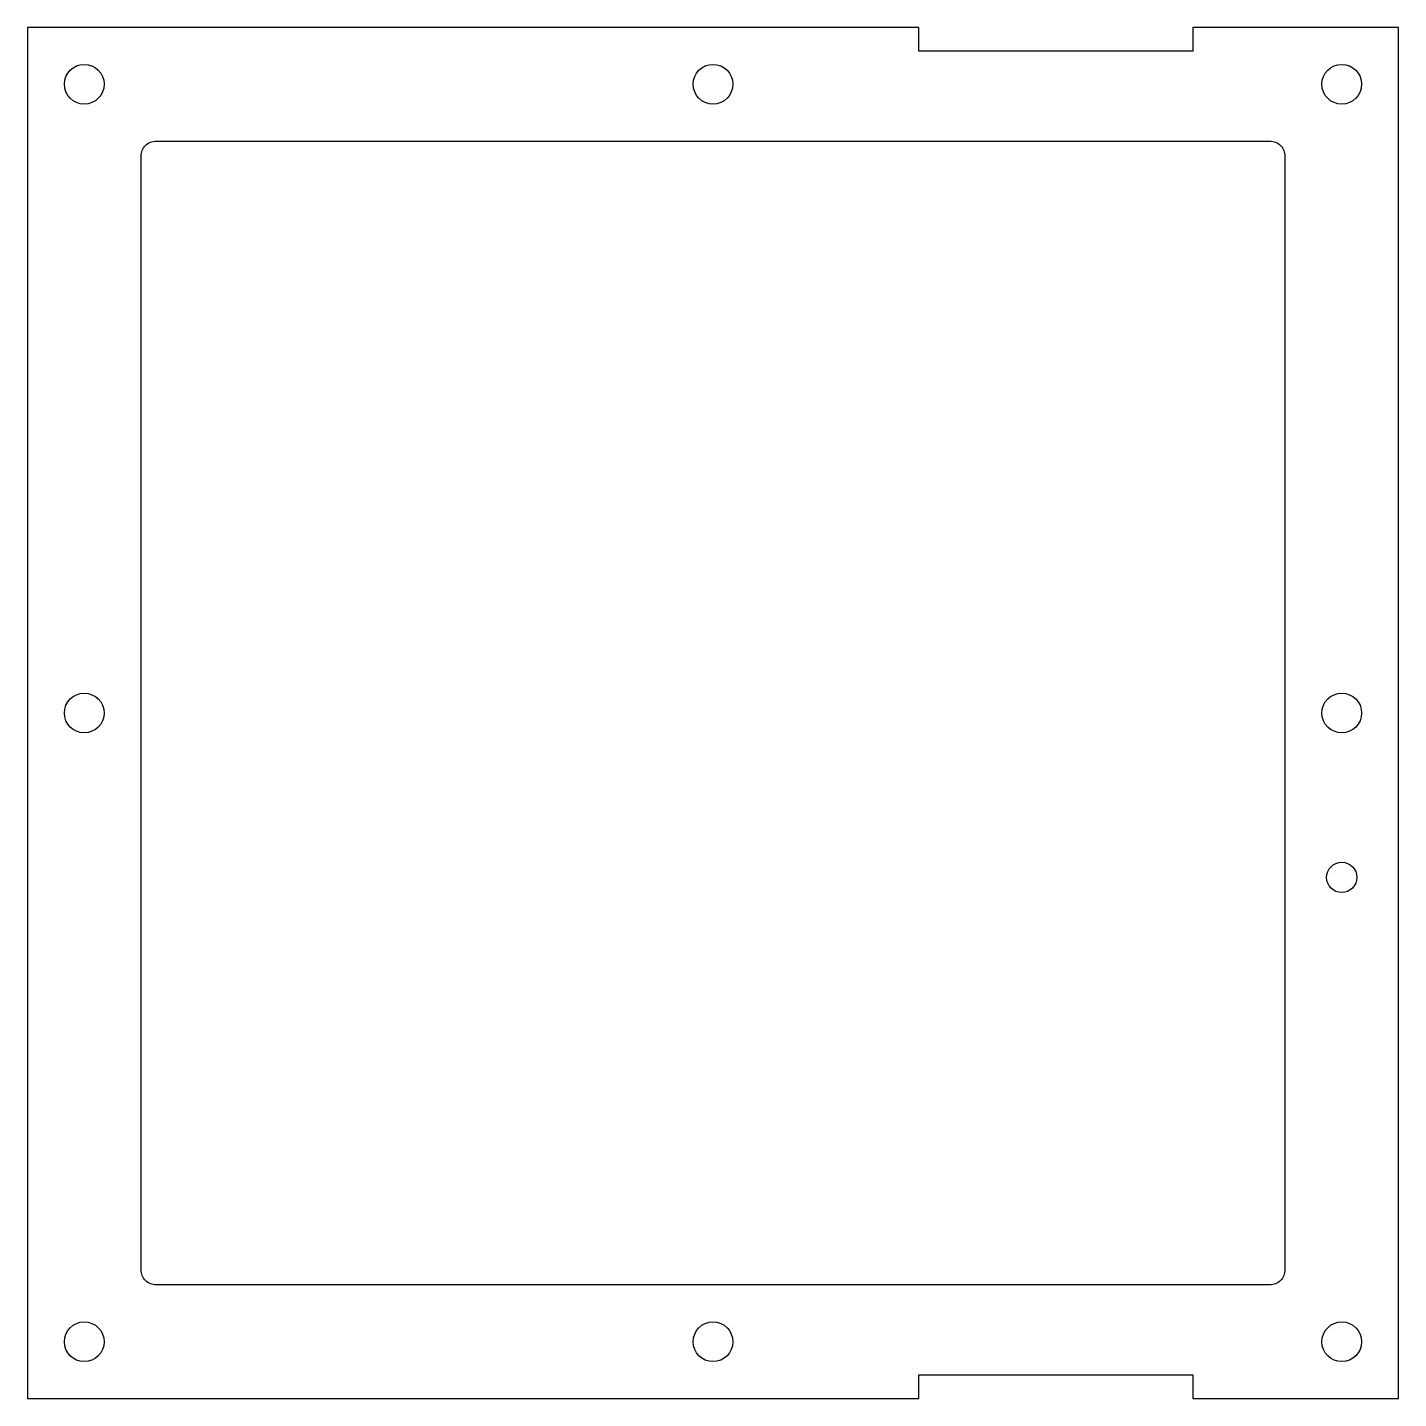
# Model space of a CAD drawing. Header units: millimetres. Extents: x 0 to 181, y -181 to 0.
import ezdxf

# ---------------------------------------------------------------- set-up
doc = ezdxf.new("R2010")
doc.units = ezdxf.units.MM

msp = doc.modelspace()

# ---------------------------------------------------------------- linework, layer by layer
msp.add_lwpolyline([(117.65, -3.15), (117.65, 0), (0, 0), (0, -181), (117.65, -181), (117.65, -177.85), (153.85, -177.85), (153.85, -181), (181, -181), (181, 0), (153.85, 0), (153.85, -3.15)], close=True)
msp.add_lwpolyline([(164, -166), (17, -166, -0.414214), (15, -164), (15, -17, -0.414214), (17, -15), (164, -15, -0.414214), (166, -17), (166, -164, -0.414214)], format="xyb", close=True)
for centre, radius in [((7.5, -7.5), 2.62), ((90.5, -7.5), 2.62), ((173.5, -7.5), 2.62), ((7.5, -90.5), 2.62), ((173.5, -90.5), 2.62), ((173.5, -112.2), 2), ((7.5, -173.5), 2.62), ((90.5, -173.5), 2.62), ((173.5, -173.5), 2.62)]:
    msp.add_circle(centre, radius)

doc.saveas('drawing.dxf')
